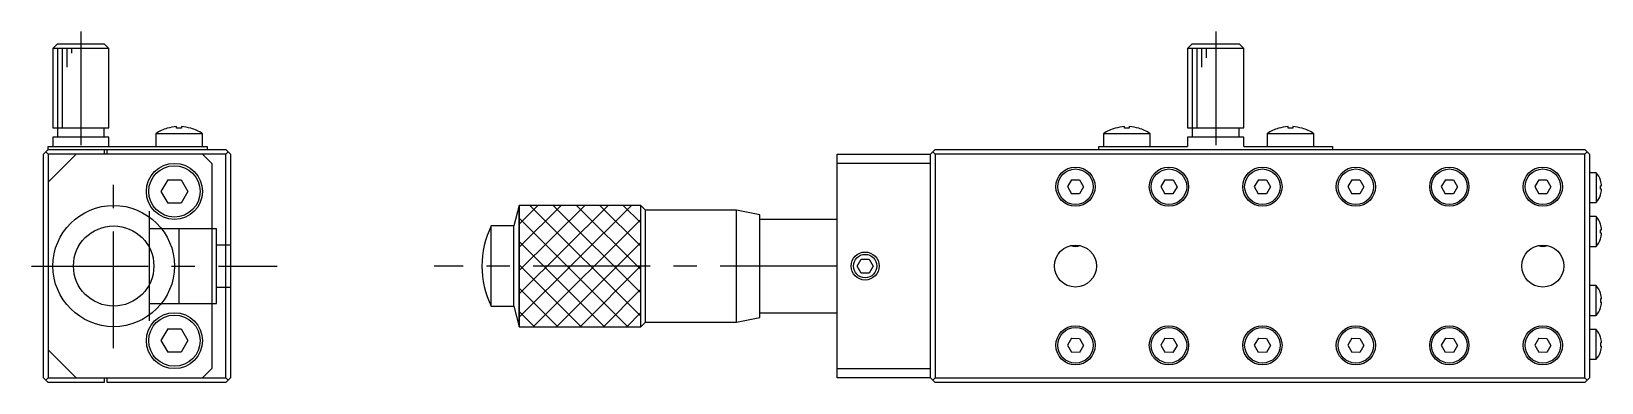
# Model space of a CAD drawing. Extents: x -22 to 394, y 22 to 257.
# Drawn here: x 226 to 393.9, y 149.8 to 187.4 of the extents above; entities that cross this region are included whole.
import ezdxf

# ---------------------------------------------------------------- set-up
doc = ezdxf.new("R2010")
doc.units = 0
doc.header["$LTSCALE"] = 10
doc.linetypes.add('CENTER', pattern=[2, 1.25, -0.25, 0.25, -0.25])
doc.linetypes.add('DASHED', pattern=[3.5, 2, -1.5])
doc.layers.get('0').update_dxf_attribs({"linetype": 'CONTINUOUS'})
doc.layers.add('CENTER', color=1, linetype='CENTER')

msp = doc.modelspace()

# ---------------------------------------------------------------- linework, layer by layer
at = {"color": 7, "linetype": 'CONTINUOUS'}
for p, q in [((228.754339, 186.070216), (228.254339, 185.570216)), ((234.254339, 185.570216), (228.254339, 185.570216)), ((228.254339, 185.570216), (228.254339, 177.070216)), ((228.754339, 186.070216), (233.754339, 186.070216)), ((234.254339, 185.570216), (233.754339, 186.070216)), ((234.254339, 177.070216), (234.254339, 185.570216)), ((350.149919, 186.070216), (349.649919, 185.570216)), ((349.649919, 185.570216), (349.649919, 177.070216)), ((355.649919, 185.570216), (349.649919, 185.570216)), ((350.149919, 186.070216), (355.149919, 186.070216)), ((355.649919, 185.570216), (355.149919, 186.070216)), ((355.649919, 177.070216), (355.649919, 185.570216)), ((228.254339, 177.070216), (234.254339, 177.070216)), ((228.754339, 177.070216), (228.754339, 176.070216)), ((233.754339, 176.070216), (233.754339, 177.070216)), ((239.254339, 176.461873), (244.254339, 176.461873)), ((239.254339, 176.461873), (239.254339, 175.070216)), ((240.49575, 177.032797), (240.492406, 177.039652)), ((241.494339, 177.032797), (241.494339, 177.205169)), ((242.014339, 177.032797), (241.494339, 177.032797)), ((242.014339, 177.205169), (242.014339, 177.032797)), ((243.016272, 177.039652), (243.012929, 177.032797)), ((244.254339, 175.070216), (244.254339, 176.461873)), ((340.649919, 176.461873), (340.649919, 175.070216)), ((340.649919, 176.461873), (345.649919, 176.461873)), ((341.891329, 177.032797), (341.887986, 177.039652)), ((342.889919, 177.032797), (342.889919, 177.205169)), ((343.409919, 177.032797), (342.889919, 177.032797)), ((343.409919, 177.205169), (343.409919, 177.032797)), ((344.411851, 177.039652), (344.408508, 177.032797)), ((345.649919, 175.070216), (345.649919, 176.461873)), ((349.649919, 177.070216), (355.649919, 177.070216)), ((350.149919, 177.070216), (350.149919, 176.070216)), ((355.149919, 176.070216), (355.149919, 177.070216)), ((358.149919, 176.461873), (358.149919, 175.070216)), ((358.149919, 176.461873), (363.149919, 176.461873)), ((359.391329, 177.032797), (359.387986, 177.039652)), ((360.389919, 177.032797), (360.389919, 177.205169)), ((360.909919, 177.032797), (360.389919, 177.032797)), ((360.909919, 177.205169), (360.909919, 177.032797)), ((361.911851, 177.039652), (361.908508, 177.032797)), ((363.149919, 175.070216), (363.149919, 176.461873)), ((227.754339, 174.770216), (227.254339, 174.270216)), ((227.754339, 174.770216), (227.754339, 175.070216)), ((227.754339, 175.070216), (244.754339, 175.070216)), ((227.754339, 174.770216), (246.754339, 174.770216)), ((234.254339, 176.070216), (228.254339, 176.070216)), ((228.254339, 176.070216), (228.254339, 175.070216)), ((233.754339, 174.770216), (233.754339, 174.270216)), ((234.054339, 174.270216), (234.054339, 174.770216)), ((234.254339, 175.070216), (234.254339, 176.070216)), ((244.754339, 175.070216), (244.754339, 174.770216)), ((247.254339, 174.270216), (246.754339, 174.770216)), ((322.149919, 174.270216), (322.649919, 174.770216)), ((322.649919, 174.770216), (392.149919, 174.770216)), ((340.149919, 174.770216), (340.149919, 175.070216)), ((340.149919, 175.070216), (349.649919, 175.070216)), ((349.649919, 176.070216), (349.649919, 175.070216)), ((355.649919, 176.070216), (349.649919, 176.070216)), ((355.649919, 175.070216), (355.649919, 176.070216)), ((355.649919, 175.070216), (365.149919, 175.070216)), ((365.149919, 175.070216), (365.149919, 174.770216)), ((392.149919, 174.770216), (392.649919, 174.270216)), ((227.254339, 150.270216), (227.254339, 174.270216)), ((227.504339, 174.520216), (227.754339, 174.270216)), ((230.754339, 174.270216), (227.754339, 171.270216)), ((246.754339, 174.270216), (227.754339, 174.270216)), ((227.754339, 174.270216), (227.754339, 150.270216)), ((245.254339, 173.270216), (244.254339, 174.270216)), ((245.254339, 173.270216), (245.254339, 151.270216)), ((246.754339, 174.270216), (247.004339, 174.520216)), ((246.754339, 150.270216), (246.754339, 174.270216)), ((247.254339, 174.270216), (247.254339, 150.270216)), ((312.149919, 174.270216), (322.149919, 174.270216)), ((312.149919, 150.270216), (312.149919, 174.270216)), ((322.149919, 173.270216), (312.149919, 173.270216)), ((322.149919, 150.270216), (322.149919, 174.270216)), ((322.399919, 174.520216), (322.649919, 174.270216)), ((392.149919, 174.270216), (322.649919, 174.270216)), ((322.649919, 174.270216), (322.649919, 150.270216)), ((392.399919, 174.520216), (392.149919, 174.270216)), ((392.149919, 150.270216), (392.149919, 174.270216)), ((392.649919, 174.270216), (392.649919, 150.270216)), ((240.532652, 171.520216), (239.810964, 170.270216)), ((240.532652, 171.520216), (241.976027, 171.520216)), ((241.976027, 171.520216), (242.697715, 170.270216)), ((337.223716, 171.524107), (336.783929, 170.778059)), ((337.223716, 171.524107), (338.089706, 171.516264)), ((338.089706, 171.516264), (338.515908, 170.762373)), ((347.223716, 171.524107), (346.783929, 170.778059)), ((347.223716, 171.524107), (348.089706, 171.516264)), ((348.089706, 171.516264), (348.515908, 170.762373)), ((357.223716, 171.524107), (356.783929, 170.778059)), ((357.223716, 171.524107), (358.089706, 171.516264)), ((358.089706, 171.516264), (358.515908, 170.762373)), ((367.223716, 171.524107), (366.783929, 170.778059)), ((367.223716, 171.524107), (368.089706, 171.516264)), ((368.089706, 171.516264), (368.515908, 170.762373)), ((377.223716, 171.524107), (376.783929, 170.778059)), ((377.223716, 171.524107), (378.089706, 171.516264)), ((378.089706, 171.516264), (378.515908, 170.762373)), ((387.223716, 171.524107), (386.783929, 170.778059)), ((387.223716, 171.524107), (388.089706, 171.516264)), ((388.089706, 171.516264), (388.515908, 170.762373)), ((393.370856, 172.270216), (392.649919, 172.270216)), ((393.370856, 172.270216), (393.370856, 169.070216)), ((393.816642, 171.455213), (393.822526, 171.458083)), ((239.810964, 170.270216), (240.532652, 169.020216)), ((242.697715, 170.270216), (241.976027, 169.020216)), ((336.783929, 170.778059), (337.210131, 170.024168)), ((338.076121, 170.016325), (337.210131, 170.024168)), ((338.515908, 170.762373), (338.076121, 170.016325)), ((346.783929, 170.778059), (347.210131, 170.024168)), ((348.076121, 170.016325), (347.210131, 170.024168)), ((348.515908, 170.762373), (348.076121, 170.016325)), ((356.783929, 170.778059), (357.210131, 170.024168)), ((358.076121, 170.016325), (357.210131, 170.024168)), ((358.515908, 170.762373), (358.076121, 170.016325)), ((366.783929, 170.778059), (367.210131, 170.024168)), ((368.076121, 170.016325), (367.210131, 170.024168)), ((368.515908, 170.762373), (368.076121, 170.016325)), ((376.783929, 170.778059), (377.210131, 170.024168)), ((378.076121, 170.016325), (377.210131, 170.024168)), ((378.515908, 170.762373), (378.076121, 170.016325)), ((386.783929, 170.778059), (387.210131, 170.024168)), ((388.076121, 170.016325), (387.210131, 170.024168)), ((388.515908, 170.762373), (388.076121, 170.016325)), ((393.816642, 170.850216), (393.936925, 170.850216)), ((393.816642, 170.490216), (393.816642, 170.850216)), ((393.936925, 170.490216), (393.816642, 170.490216)), ((393.822526, 169.88235), (393.816642, 169.885219)), ((241.976027, 169.020216), (240.532652, 169.020216)), ((278.149912, 168.770215), (277.560424, 166.570216)), ((291.149913, 168.770215), (278.149912, 168.770215)), ((278.149912, 155.770217), (278.149912, 168.770215)), ((291.649915, 168.270212), (291.149913, 168.770215)), ((291.149913, 155.770217), (291.149913, 168.770215)), ((301.39992, 168.270212), (291.649915, 168.270212)), ((291.649915, 156.27022), (291.649915, 168.270212)), ((303.899919, 167.770213), (301.39992, 168.270212)), ((301.39992, 156.27022), (301.39992, 168.270212)), ((392.649919, 169.070216), (393.370856, 169.070216)), ((277.560424, 166.570216), (275.149913, 166.570216)), ((275.149913, 157.970216), (275.149913, 166.570216)), ((277.560424, 157.970216), (277.560424, 166.570216)), ((303.899919, 156.770219), (303.899919, 167.770213)), ((312.149919, 167.270216), (303.899919, 167.270216)), ((393.370856, 167.570216), (392.649919, 167.570216)), ((393.370856, 167.570216), (393.370856, 164.370216)), ((393.816642, 166.755213), (393.822526, 166.758083)), ((393.816642, 166.150216), (393.936925, 166.150216)), ((393.816642, 165.790216), (393.816642, 166.150216)), ((393.936925, 165.790216), (393.816642, 165.790216)), ((393.822526, 165.18235), (393.816642, 165.185219)), ((314.283893, 162.270216), (314.716906, 163.020216)), ((314.716906, 163.020216), (315.582931, 163.020216)), ((315.582931, 163.020216), (316.015944, 162.270216)), ((392.649919, 164.370216), (393.370856, 164.370216)), ((314.716906, 161.520216), (314.283893, 162.270216)), ((315.582931, 161.520216), (314.716906, 161.520216)), ((316.015944, 162.270216), (315.582931, 161.520216)), ((393.370856, 160.170216), (392.649919, 160.170216)), ((393.370856, 156.970216), (393.370856, 160.170216)), ((275.149913, 157.970216), (277.560424, 157.970216)), ((277.560424, 157.970216), (278.149912, 155.770217)), ((393.822526, 159.358083), (393.816642, 159.355213)), ((393.936925, 158.750216), (393.816642, 158.750216)), ((393.816642, 158.750216), (393.816642, 158.390216)), ((393.816642, 158.390216), (393.936925, 158.390216)), ((291.149913, 155.770217), (291.649915, 156.27022)), ((291.649915, 156.27022), (301.39992, 156.27022)), ((301.39992, 156.27022), (303.899919, 156.770219)), ((303.899919, 157.270216), (312.149919, 157.270216)), ((392.649919, 156.970216), (393.370856, 156.970216)), ((393.816642, 157.785219), (393.822526, 157.78235)), ((240.532652, 155.520216), (239.810964, 154.270216)), ((240.532652, 155.520216), (241.976027, 155.520216)), ((241.976027, 155.520216), (242.697715, 154.270216)), ((278.149912, 155.770217), (291.149913, 155.770217)), ((393.370856, 155.470216), (392.649919, 155.470216)), ((393.370856, 152.270216), (393.370856, 155.470216)), ((393.822526, 154.658083), (393.816642, 154.655213)), ((227.754339, 153.270216), (230.754339, 150.270216)), ((239.810964, 154.270216), (240.532652, 153.020216)), ((241.976027, 153.020216), (240.532652, 153.020216)), ((242.697715, 154.270216), (241.976027, 153.020216)), ((337.223716, 154.524107), (336.783929, 153.778059)), ((336.783929, 153.778059), (337.210131, 153.024168)), ((338.076121, 153.016325), (337.210131, 153.024168)), ((337.223716, 154.524107), (338.089706, 154.516264)), ((338.515908, 153.762373), (338.076121, 153.016325)), ((338.089706, 154.516264), (338.515908, 153.762373)), ((347.223716, 154.524107), (346.783929, 153.778059)), ((346.783929, 153.778059), (347.210131, 153.024168)), ((348.076121, 153.016325), (347.210131, 153.024168)), ((347.223716, 154.524107), (348.089706, 154.516264)), ((348.515908, 153.762373), (348.076121, 153.016325)), ((348.089706, 154.516264), (348.515908, 153.762373)), ((357.223716, 154.524107), (356.783929, 153.778059)), ((356.783929, 153.778059), (357.210131, 153.024168)), ((358.076121, 153.016325), (357.210131, 153.024168)), ((357.223716, 154.524107), (358.089706, 154.516264)), ((358.515908, 153.762373), (358.076121, 153.016325)), ((358.089706, 154.516264), (358.515908, 153.762373)), ((367.223716, 154.524107), (366.783929, 153.778059)), ((366.783929, 153.778059), (367.210131, 153.024168)), ((368.076121, 153.016325), (367.210131, 153.024168)), ((367.223716, 154.524107), (368.089706, 154.516264)), ((368.515908, 153.762373), (368.076121, 153.016325)), ((368.089706, 154.516264), (368.515908, 153.762373)), ((377.223716, 154.524107), (376.783929, 153.778059)), ((376.783929, 153.778059), (377.210131, 153.024168)), ((378.076121, 153.016325), (377.210131, 153.024168)), ((377.223716, 154.524107), (378.089706, 154.516264)), ((378.515908, 153.762373), (378.076121, 153.016325)), ((378.089706, 154.516264), (378.515908, 153.762373)), ((387.223716, 154.524107), (386.783929, 153.778059)), ((386.783929, 153.778059), (387.210131, 153.024168)), ((388.076121, 153.016325), (387.210131, 153.024168)), ((387.223716, 154.524107), (388.089706, 154.516264)), ((388.515908, 153.762373), (388.076121, 153.016325)), ((388.089706, 154.516264), (388.515908, 153.762373)), ((393.936925, 154.050216), (393.816642, 154.050216)), ((393.816642, 154.050216), (393.816642, 153.690216)), ((393.816642, 153.690216), (393.936925, 153.690216)), ((393.816642, 153.085219), (393.822526, 153.08235)), ((244.254339, 150.270216), (245.254339, 151.270216)), ((312.149919, 151.270216), (322.149919, 151.270216)), ((392.649919, 152.270216), (393.370856, 152.270216)), ((227.254339, 150.270216), (227.754339, 149.770216)), ((227.754339, 150.270216), (227.504339, 150.020216)), ((227.754339, 150.270216), (246.754339, 150.270216)), ((233.754339, 149.770216), (227.754339, 149.770216)), ((233.754339, 150.270216), (233.754339, 149.770216)), ((234.054339, 149.770216), (234.054339, 150.270216)), ((246.754339, 149.770216), (234.054339, 149.770216)), ((247.004339, 150.020216), (246.754339, 150.270216)), ((247.254339, 150.270216), (246.754339, 149.770216)), ((322.149919, 150.270216), (312.149919, 150.270216)), ((322.649919, 149.770216), (322.149919, 150.270216)), ((322.649919, 150.270216), (322.399919, 150.020216)), ((322.649919, 150.270216), (392.149919, 150.270216)), ((392.149919, 149.770216), (322.649919, 149.770216)), ((392.149919, 150.270216), (392.399919, 150.020216)), ((392.649919, 150.270216), (392.149919, 149.770216))]:
    msp.add_line(p, q, dxfattribs=at)
at = {"color": 3, "linetype": 'CONTINUOUS'}
for p, q in [((228.754339, 185.570216), (228.754339, 177.070216)), ((229.254339, 185.570216), (229.254339, 177.070216)), ((229.754339, 185.570216), (229.754339, 183.570216)), ((230.254339, 185.570216), (230.254339, 185.070216)), ((350.149919, 185.570216), (350.149919, 177.070216)), ((350.649919, 185.570216), (350.649919, 177.070216)), ((351.149919, 185.570216), (351.149919, 183.570216)), ((351.649919, 185.570216), (351.649919, 184.570216)), ((278.149912, 166.773114), (280.147013, 168.770215)), ((278.149912, 164.273114), (282.647013, 168.770215)), ((278.149912, 161.773114), (285.147013, 168.770215)), ((278.149912, 159.273114), (287.647013, 168.770215)), ((278.149912, 156.773114), (290.147013, 168.770215)), ((291.149913, 168.770215), (278.149912, 168.770215)), ((278.149912, 168.770215), (278.149912, 155.770217)), ((279.266151, 168.770215), (291.149913, 156.886453)), ((281.766151, 168.770215), (291.149913, 159.386453)), ((284.266151, 168.770215), (291.149913, 161.886453)), ((286.766151, 168.770215), (291.149913, 164.386453)), ((289.266151, 168.770215), (291.149913, 166.886453)), ((291.149913, 155.770217), (291.149913, 168.770215)), ((278.149912, 167.386454), (289.766149, 155.770217)), ((279.647015, 155.770217), (291.149913, 167.273115)), ((278.149912, 164.886454), (287.266149, 155.770217)), ((282.147015, 155.770217), (291.149913, 164.773115)), ((278.149912, 162.386454), (284.766149, 155.770217)), ((284.647015, 155.770217), (291.149913, 162.273115)), ((278.149912, 159.886454), (282.266149, 155.770217)), ((287.147015, 155.770217), (291.149913, 159.773115)), ((278.149912, 157.386454), (279.766149, 155.770217)), ((289.647015, 155.770217), (291.149913, 157.273115)), ((278.149912, 155.770217), (291.149913, 155.770217))]:
    msp.add_line(p, q, dxfattribs=at)
at = {"color": 3, "linetype": 'DASHED'}
for p, q in [((238.554339, 168.148991), (238.554339, 156.391441)), ((245.754339, 166.270216), (238.554339, 166.270216)), ((241.754339, 158.270216), (241.754339, 166.270216)), ((245.754339, 158.270216), (245.754339, 166.270216)), ((247.254339, 164.520216), (245.754339, 164.520216)), ((245.754339, 160.020216), (247.254339, 160.020216)), ((238.554339, 158.270216), (245.754339, 158.270216))]:
    msp.add_line(p, q, dxfattribs=at)
at = {"color": 7, "linetype": 'CONTINUOUS'}
for centre, radius in [((241.254339, 170.270216), 3), ((241.254339, 170.270216), 2.75), ((337.649919, 170.770216), 2.1), ((337.649919, 170.770216), 1.9), ((347.649919, 170.770216), 2.1), ((347.649919, 170.770216), 1.9), ((357.649919, 170.770216), 2.1), ((357.649919, 170.770216), 1.9), ((367.649919, 170.770216), 2.1), ((367.649919, 170.770216), 1.9), ((377.649919, 170.770216), 2.1), ((377.649919, 170.770216), 1.9), ((387.649919, 170.770216), 2.1), ((387.649919, 170.770216), 1.9), ((234.754339, 162.270216), 6.499999), ((234.754339, 162.270216), 4.3), ((315.149919, 162.270216), 1.25), ((337.649919, 162.270216), 2.25), ((387.649919, 162.270216), 2.25), ((241.254339, 154.270216), 3), ((241.254339, 154.270216), 2.75), ((337.649919, 153.770216), 2.1), ((337.649919, 153.770216), 1.9), ((347.649919, 153.770216), 2.1), ((347.649919, 153.770216), 1.9), ((357.649919, 153.770216), 2.1), ((357.649919, 153.770216), 1.9), ((367.649919, 153.770216), 2.1), ((367.649919, 153.770216), 1.9), ((377.649919, 153.770216), 2.1), ((377.649919, 153.770216), 1.9), ((387.649919, 153.770216), 2.1), ((387.649919, 153.770216), 1.9)]:
    msp.add_circle(centre, radius, dxfattribs=at)
at = {"color": 3, "linetype": 'CONTINUOUS'}
msp.add_circle((315.149919, 162.270216), 1.5, dxfattribs=at)
at = {"color": 7, "linetype": 'CONTINUOUS'}
for centre, radius, start, end in [((241.754339, 172.720216), 4.5, 106.285843, 123.748989), ((241.754339, 172.720216), 4.492483, 93.317816, 106.26943), ((241.754339, 172.720216), 4.492483, 73.73057, 86.682184), ((241.754339, 172.720216), 4.5, 56.251011, 73.714157), ((343.149919, 172.720216), 4.5, 106.285843, 123.748989), ((343.149919, 172.720216), 4.492483, 93.317816, 106.26943), ((343.149919, 172.720216), 4.492483, 73.73057, 86.682184), ((343.149919, 172.720216), 4.5, 56.251011, 73.714157), ((360.649919, 172.720216), 4.5, 106.285843, 123.748989), ((360.649919, 172.720216), 4.492483, 93.317816, 106.26943), ((360.649919, 172.720216), 4.492483, 73.73057, 86.682184), ((360.649919, 172.720216), 4.5, 56.251011, 73.714157), ((391.449919, 170.670216), 2.5, 18.369665, 39.791819), ((391.449919, 170.670216), 2.493512, 4.139631, 18.349691), ((391.449919, 170.670216), 2.5, 320.208181, 341.630335), ((391.449919, 170.670216), 2.493512, 341.650309, 355.860369), ((283.894913, 162.270214), 9.745001, 153.816202, 206.183785), ((391.449919, 165.970216), 2.5, 18.369665, 39.791819), ((391.449919, 165.970216), 2.493512, 4.139631, 18.349691), ((391.449919, 165.970216), 2.5, 320.208181, 341.630335), ((391.449919, 165.970216), 2.493512, 341.650309, 355.860369), ((337.649919, 165.870216), 1.5, 249.9817, 290.0183), ((387.649919, 165.870216), 1.5, 249.9817, 290.0183), ((391.449919, 158.570216), 2.5, 18.369665, 39.791819), ((391.449919, 158.570216), 2.493512, 4.139631, 18.349691), ((391.449919, 158.570216), 2.493512, 341.650309, 355.860369), ((391.449919, 158.570216), 2.5, 320.208181, 341.630335), ((391.449919, 153.870216), 2.5, 18.369665, 39.791819), ((391.449919, 153.870216), 2.493512, 4.139631, 18.349691), ((391.449919, 153.870216), 2.5, 320.208181, 341.630335), ((391.449919, 153.870216), 2.493512, 341.650309, 355.860369)]:
    msp.add_arc(centre, radius, start, end, dxfattribs=at)
at = {"layer": 'CENTER', "color": 1, "linetype": 'CENTER'}
for p, q in [((231.254339, 187.420216), (231.254339, 175.220216)), ((352.649919, 187.420216), (352.649919, 175.220216)), ((234.754339, 153.470217), (234.754339, 171.070215)), ((225.954341, 162.270216), (252.254339, 162.270216)), ((312.149919, 162.270216), (269.043418, 162.270216))]:
    msp.add_line(p, q, dxfattribs=at)

doc.saveas('drawing.dxf')
